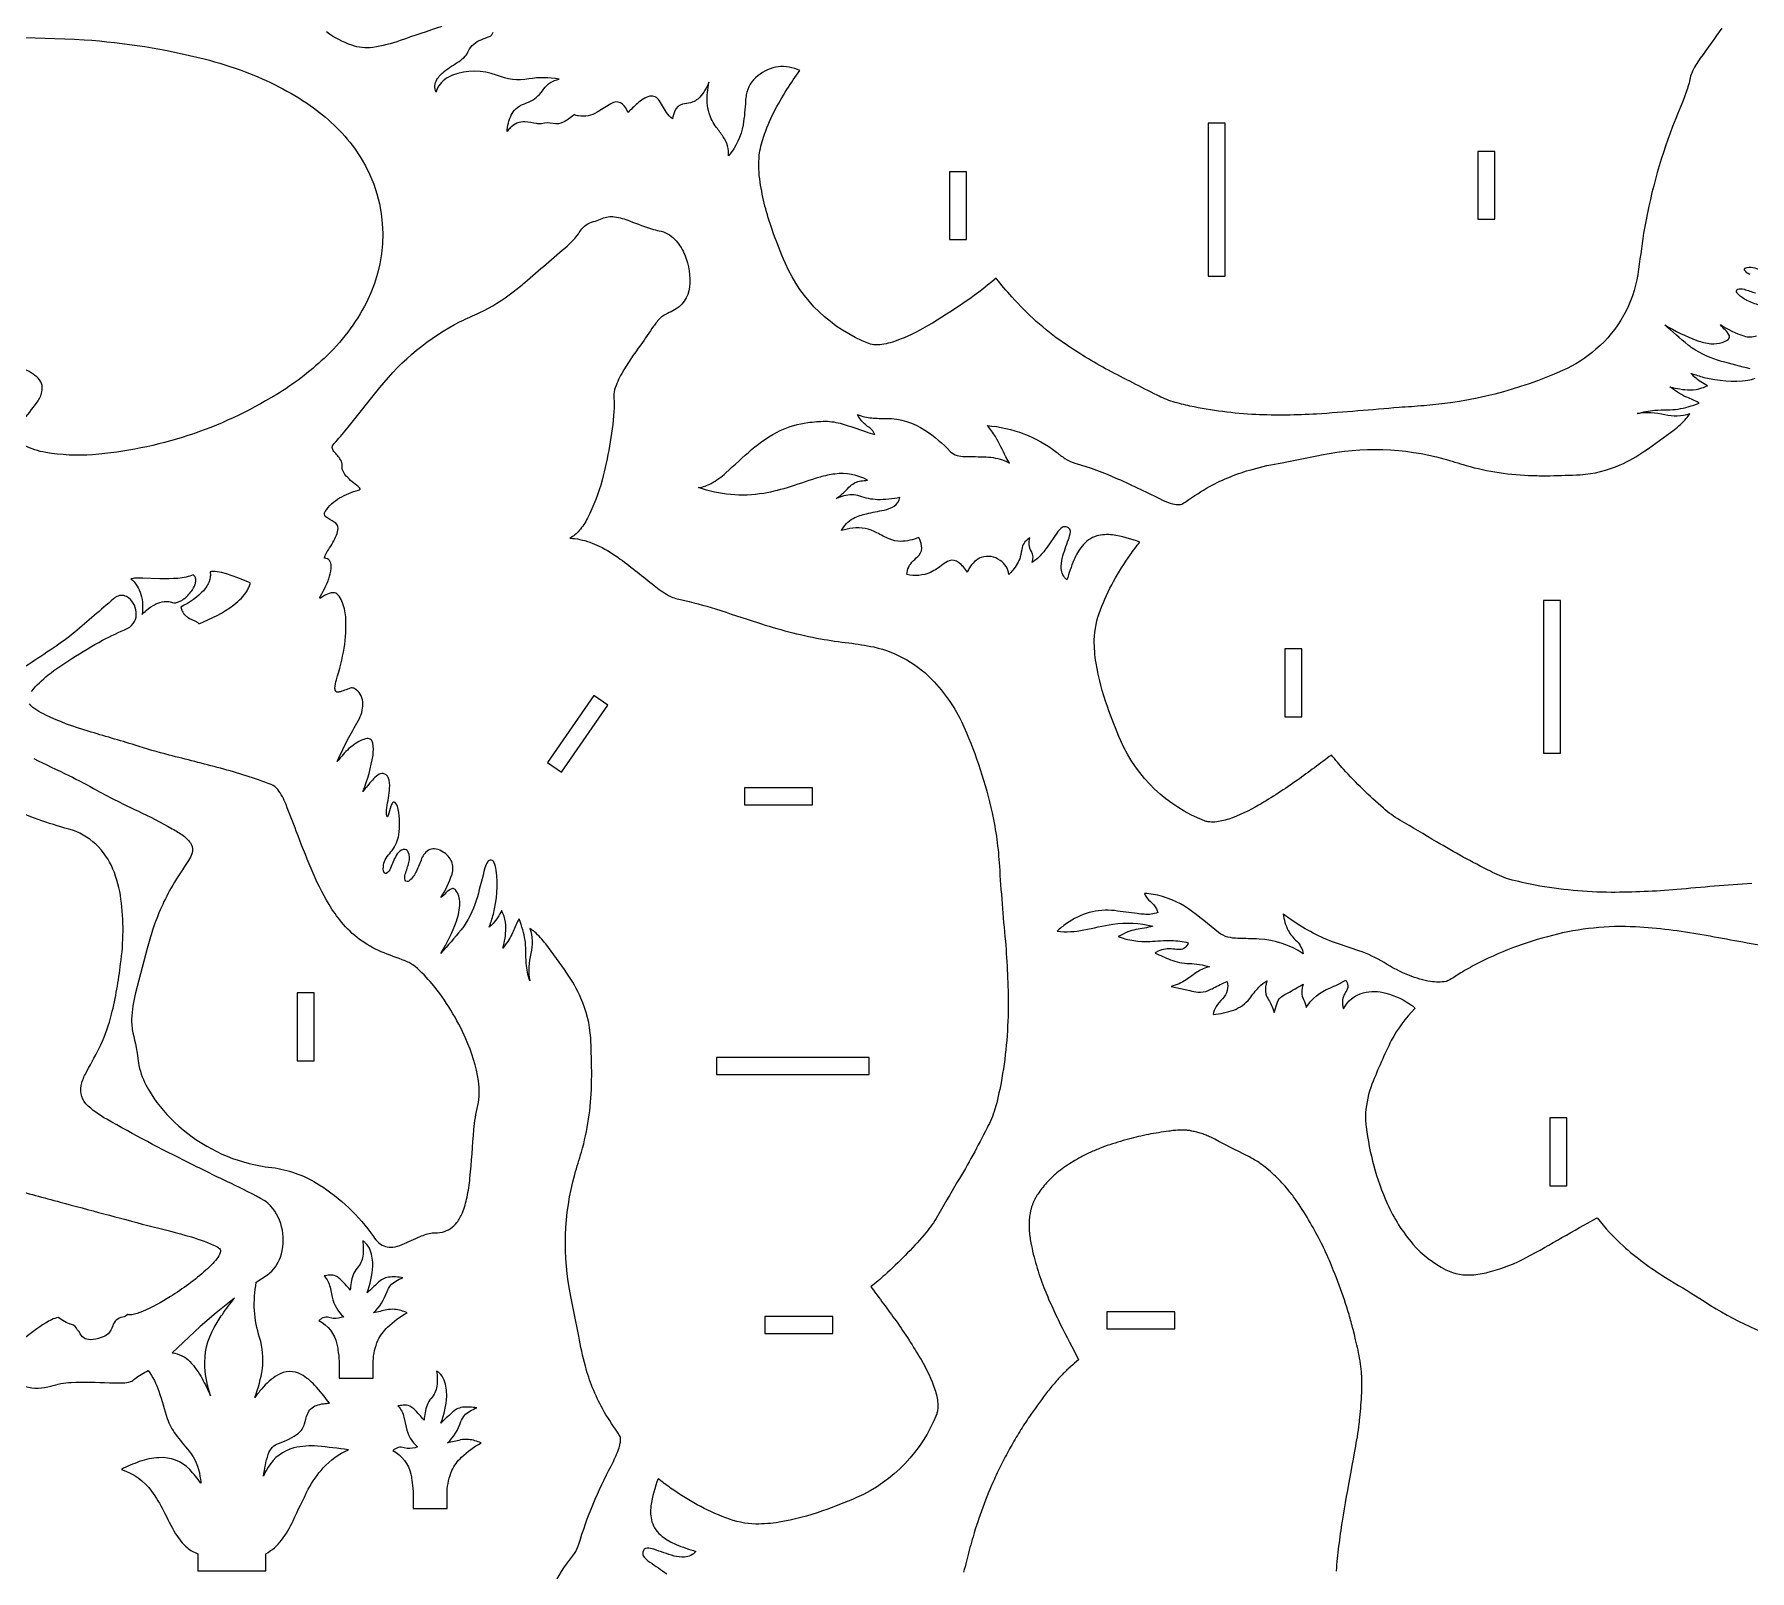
# Model space of a CAD drawing. Extents: x -367 to 392, y -253 to 380.
# Drawn here: x -72.6 to 230.8, y -102.3 to 169.3 of the extents above; entities that cross this region are included whole.
import ezdxf

# ---------------------------------------------------------------- set-up
doc = ezdxf.new("R2010")
doc.units = 0
doc.header["$MEASUREMENT"] = 0
doc.layers.get('0').update_dxf_attribs({"linetype": 'CONTINUOUS'})

msp = doc.modelspace()

# ---------------------------------------------------------------- linework, layer by layer
for points in [[(-0.5, 170.66, 0.003925), (-7.86, 168.16, -0.047624), (-12.68, 166.96, -0.122497), (-16.42, 167.33, -0.073814), (-20.87, 169.68, -0.089923)], [(225.86, 170.36, -0.001808), (222.05, 165.06, 0.048267), (220.53, 162.43, 0.053543), (220.21, 161.3, -0.032799), (219.45, 158.74, -0.001182), (217.16, 152.97, 0.050203), (212.02, 134.09, -0.001096), (210.98, 126.83, -0.179531), (203.6, 113.59, -0.075982), (197.69, 109.84, -0.086689), (173.15, 103.62, -0.006698), (168.79, 103.3, -0.00483), (154.2, 102.14, -0.025308), (143.45, 102.05, -0.039353), (131.8, 103.56, -0.013854), (128.81, 104.31, -0.040061), (125.99, 105.47, -0.00145), (117.39, 109.88, -0.025729), (109.41, 114.75, -0.060129), (100.31, 122.86, -0.015158), (97.54, 126.14, -0.044175), (84.55, 117.24, -0.045913), (79.17, 114.86, -0.079791), (76.18, 114.37, -0.074661), (75.04, 114.59, -0.198744), (60.25, 128.75, -0.010998), (57.9, 134.78, -0.047383), (55.79, 143.16, -0.060687), (55.65, 147.88, -0.057482), (56.39, 151.09, -0.062522), (60.54, 159.53, -0.017087), (62.84, 162.85, 0.300286), (55.38, 161.93, 0.184286), (53.35, 158.57, 0.032509), (53.2, 157.5, -0.028759), (52.79, 153.26, -0.125891), (50.22, 147.77, 0.158118), (49.28, 151.16, 0.012289), (48.07, 152.8, -0.079871), (46.76, 155.33, -0.091742), (46.47, 158.96, -0.025713), (46.73, 160.79, -0.084534), (45.11, 158.14, -0.134701), (43.45, 157.15, -0.016605), (42.08, 156.91, 0.2525), (40.71, 155.76, 0.059575), (40.28, 154.31, -0.07477), (39.25, 155.46), (37.98, 157.51, 0.318047), (36.26, 158.34, 0.115857), (34.1, 157.05, 0.017302), (32.43, 155.45, 0.1015), (31.46, 156.95, 0.282727), (29.88, 157.21, 0.045738), (29.38, 156.99), (26.96, 155.48, -0.18395), (23.67, 154.84, -0.049964), (22.88, 155.08, -0.067609), (20.99, 153.73, -0.167125), (19.2, 153.5, 0.112454), (17.14, 153.47, -0.06006), (16.29, 153.49, 0.031409), (14.17, 153.79, 0.224368), (11.61, 152.75, 0.043079), (11.05, 152.07, -0.093148), (11.78, 154.99, -0.173538), (13.76, 156.87, 0.009954), (15.17, 157.44, 0.132246), (17.53, 159.61, -0.191244), (20.25, 161.32, 0.094208), (14.89, 161.38, -0.15346), (9.2, 162.06, 0.17786), (1.38, 162.03, 0.151126), (-1.03, 160.17, 0.082325), (-1.52, 159.04, -0.241662), (-1.38, 161.26, -0.092711), (-0.08, 162.69, -0.019299), (2.55, 164.48, 0.042738), (3.64, 165.38, 0.082819), (4.22, 166.35, -0.170782), (6.44, 168.32, -0.005428), (7.94, 168.89, 0.234932), (8.56, 169.65, 0.35305)], [(-91.42, 168.16, -0.032685), (-63.73, 168.31, -0.04507), (-42.5, 164.92, -0.023575), (-35.28, 162.66, -0.058692), (-23.76, 156.69, -0.080834), (-15.94, 149.14, -0.283166), (-13.83, 121.89, -0.088092), (-21.33, 111.98, -0.05292), (-29.79, 105.56, -0.118379), (-62.24, 94.95, -0.059823), (-70.55, 95.35, -0.074183), (-74.29, 96.58, -0.043802)], [(17.14, -112.99, -0.138745), (21.57, -101.14, 0.003131), (22.96, -99.28, 0.075431), (23.72, -97.64, -0.049842), (29.5, -83.72, 0.025525), (30.75, -80.89, 0.033711), (31.06, -79.77, 0.046653), (31.1, -78.95, 0.087821), (31.02, -78.61, 0.044113), (30.56, -77.83, -0.023513), (27.91, -73.67, -0.05953), (24.89, -66.16, -0.0271), (23.72, -60.87, 0.007058), (22.32, -53.87, -0.118436), (23.01, -32.25, -0.00786), (24.21, -28.33, 0.061214), (25.97, -16.52, 0.012751), (26, -13.48, 0.00818), (25.84, -8.15, 0.089353), (24.08, -1.08, 0.051449), (21.63, 3.3, 0.005478), (17.9, 8.47, 0.046223), (15.9, 10.6, 0.026547), (15.07, 11.23, -0.139855), (15.26, 6.8, 0.096415), (15.04, 1.94, -0.049384), (14.43, 5.03, -0.020224), (14.37, 7.32, 0.067289), (13.82, 10.97, 0.014824), (13.18, 12.9, 0.05435), (12.84, 12.31, -0.011044), (11.89, 10.15, -0.063442), (10.27, 7.73, 0.065799), (10.85, 11.27, 0.087486), (10.5, 13.38, 0.025091), (10.09, 14.38, -0.067829), (8.56, 12.09, -0.031851), (7.9, 11.45, 0.018936), (8.63, 13.73, 0.088965), (9.14, 21.51, 0.056015), (8.77, 22.82, 0.243935), (8.22, 23.31, 0.265649), (7.64, 23.02, 0.077454), (7.12, 21.92, -0.005669), (5.79, 16.81, -0.069677), (3.45, 11.66, -0.023659), (2.92, 10.95, -0.004465), (-0.65, 6.8, 0.043572), (2.1, 12.5, 0.087449), (2.69, 15.69, 0.146573), (1.94, 18.02, 0.17072), (1.5, 18.27, 0.114481), (1.27, 18.24, 0.107313), (0.24, 17.51, -0.047605), (-0.69, 16.66, 0.066233), (1.31, 20.82, 0.174072), (1.26, 23.05, 0.142602), (-0.26, 24.71, 0.075809), (-1.49, 25.25, 0.288194), (-3.51, 24.49, 0.073331), (-4.07, 23.58, -0.014135), (-4.99, 21.35, -0.085914), (-6.08, 19.78, -0.162564), (-6.64, 19.49, -0.31879), (-6.97, 19.72, -0.128668), (-6.96, 20.82, 0.008326), (-6.31, 22.87, 0.159985), (-6.44, 24.72, 0.216479), (-6.96, 25.16, 0.216479), (-7.63, 25.05, 0.132103), (-8.56, 24.11, 0.032337), (-9.58, 21.86, -0.154521), (-10.32, 20.94, -0.348588), (-10.67, 21.04, -0.119184), (-10.82, 21.4, -0.186766), (-10.15, 23.94, -0.024243), (-9.26, 25.01, 0.13028), (-8.11, 27.79, 0.086554), (-8.19, 32.24, 0.079179), (-8.6, 33.31, 0.209238), (-8.92, 33.56, 0.239226), (-9.19, 33.42, 0.05888), (-9.52, 32.81, 0.019497), (-10, 31.2, -0.098553), (-10.12, 30.94, -0.345791), (-10.18, 30.96, -0.099093), (-10.23, 32.55, 0.019902), (-9.73, 36.04, 0.117088), (-9.97, 37.89, 0.234621), (-10.86, 38.61, 0.197162), (-11.81, 38.33, 0.052412), (-12.78, 37.44, 0.007679), (-14.44, 35.45, 0.055985), (-12.66, 41.87, 0.069328), (-12.69, 43.96, 0.109173), (-12.98, 44.56, 0.235841), (-13.73, 44.77, 0.103218), (-15.78, 43.89, 0.066248), (-17.94, 41.97, 0.015289), (-18.98, 40.72, -0.020164), (-16.96, 44.97, 0.009044), (-15.08, 48.35, 0.140338), (-14.48, 51.28, 0.234832), (-15.93, 53.61, 0.119377), (-16.48, 53.76, -0.00716), (-18.4, 53.06, -0.12957), (-19.07, 53.01, -0.258637), (-19.35, 53.33, -0.074854), (-19.39, 53.66, -0.051564), (-19.13, 55.19, 0.030476), (-17.77, 60.73, 0.060498), (-17.5, 66.28, 0.075638), (-18.18, 69.09, 0.066103), (-18.87, 70.19, 0.193801), (-19.72, 70.56, 0.128838), (-21.01, 70.16, 0.030521), (-21.82, 69.68, -0.149217), (-22.08, 69.59), (-22.09, 69.62, -0.090408), (-21.96, 69.98, 0.059639), (-20.34, 73.46, 0.067073), (-20.06, 75.29, 0.123991), (-20.36, 76.28, 0.247435), (-21.15, 76.64, -0.229764), (-21.24, 76.68, -0.229764), (-21.26, 76.77, -0.072169), (-20.53, 78.16, 0.037646), (-19.13, 80.73, 0.06957), (-18.85, 81.89, 0.294773), (-19.52, 83.06, -0.049), (-21.02, 83.99, -0.359267), (-21.11, 84.94, -0.115064), (-18.6, 87.31, -0.071203), (-15.22, 88.68, 0.145461), (-14.91, 88.88, 0.244545), (-14.93, 88.95, 0.057787), (-15.52, 89.53, -0.060573), (-17.62, 91.44, -0.093434), (-18.09, 92.41, -0.081844), (-18.09, 93.03, 0.152435), (-18.4, 94.06, 0.029721), (-19.57, 95.51, -0.159261), (-19.89, 96.26, -0.174633), (-19.71, 96.72, -0.037045), (-19.25, 97.26, 0.011505), (-17.06, 99.81), (-11.43, 106.83, -0.108072), (2.77, 118.49, -0.008279), (6.21, 120.07, 0.054045), (12.1, 123.72, 0.014517), (14.2, 125.41, -0.001515), (21.72, 131.9, 0.05843), (23.67, 134, -0.028642), (24.25, 134.88, -0.163815), (26.66, 136.26, 0.033968), (27.83, 136.72, -0.138644), (30.04, 137.01, -0.057074), (32.72, 136.28, 0.016952), (36.92, 134.79, 0.010434), (38.3, 134.46, -0.152282), (40.93, 132.76, -0.087984), (42.45, 130.26, -0.123442), (43.32, 124.56, -0.252877), (40.37, 120.38, -0.007399), (39.07, 119.76, 0.058507), (38.14, 119.12, 0.039309), (36.95, 117.66, 0.002906), (34.7, 114.39, 0.03059), (31.31, 109.29, 0.052563), (30.05, 106.42, 0.100821), (29.92, 104.95, -0.042062), (29.95, 102.59, -0.043878), (27.85, 90.46, -0.046566), (25.27, 83.73, -0.052273), (23.81, 81.55, -0.078492), (22.15, 80.18, -0.062905), (23.92, 79.98, -0.062239), (27.35, 78.79, -0.042794), (31.06, 76.52, -0.010901), (37.05, 71.83, 0.039136), (39.58, 70.09, 0.086512), (41.69, 69.36, -0.021386), (47.91, 67.69, -0.003617), (55.33, 65.28, 0.03319), (66.47, 62.42, 0.013674), (71.48, 61.69, -0.018992), (75.89, 60.97, -0.153252), (86.58, 54.79, -0.086144), (91.89, 46.72, -0.04804), (96.82, 31.65, -0.039046), (98.1, 22.23, 0.008145), (99.16, 8.95, -0.020963), (99.66, -2.66, -0.042897), (98.39, -16.1, -0.018722), (97.32, -20.74, -0.048143), (95.92, -24.04, -0.019075), (90.71, -33.54, 0.001035), (86.9, -40.03, -0.043187), (84.79, -42.96, -0.030118), (77.88, -50, -0.012563), (75.38, -52.13, -0.00281), (79.84, -58.17, -0.021316), (84.25, -65.01, -0.047164), (86.71, -70.3, -0.050781), (87.22, -72.73, -0.052075), (87.18, -73.97, -0.04685), (87.01, -74.6, -0.198744), (72.86, -89.39, -0.010935), (66.82, -91.75, -0.041773), (59.13, -93.76, -0.038529), (55.03, -94.08, -0.085425), (49.73, -92.99, -0.063089), (39.96, -87.7, -0.013884), (37.76, -86.05, 0.057371), (36.48, -90.86, 0.097586), (36.66, -93.65, 0.159769), (38.46, -96.25, 0.065779), (40.92, -97.66, 0.029941), (44.45, -98.9, -0.206916), (42.4, -99.9, -0.081775), (40.57, -99.72, -0.016954), (37, -98.53, 0.064515), (35.84, -98.31, 0.399711), (35.07, -99.05, 0.045603), (35.08, -99.67, 0.096194), (36.29, -100.82, -0.015351), (39.29, -102.88, -0.055443)], [(230.81, 126.83, -0.154478), (229.89, 127.57, -0.348708), (229.99, 127.92, -0.119073), (230.36, 128.07, -0.186777), (232.89, 127.4, -0.02424)], [(232.53, 121.32, -0.014116), (230.3, 122.24, -0.085903), (228.73, 123.33, -0.162536), (228.44, 123.89, -0.318767), (228.67, 124.22, -0.128668), (229.78, 124.21, 0.008322), (231.82, 123.56, 0.159989)], [(230.88, 110.13, -0.005662), (225.77, 111.46, -0.069674), (220.62, 113.8, -0.023677), (219.9, 114.34, -0.004547), (215.75, 117.9, 0.041918), (221.46, 115.15, 0.053763), (223.93, 114.58, 0.090467), (225.92, 114.79, 0.074055), (226.95, 115.3, 0.323043), (227.19, 115.98, 0.107249), (226.46, 117.01, -0.047536), (225.61, 117.95, 0.066235), (229.77, 115.95, 0.174076), (232.01, 115.99, 0.165589)], [(-74.81, 100.8, 0.02763), (-72.03, 104.27, 0.092193), (-71.2, 106.07, 0.288349), (-72.14, 108.71, 0.124217), (-74.94, 110.22, 0.045844)], [(231.18, 19.15, 0.008145), (217.91, 18.09, -0.020963), (206.29, 17.59, -0.042897), (192.85, 18.86, -0.018722), (188.21, 19.93, -0.048143), (184.92, 21.33, -0.019075), (175.41, 26.54, 0.001035), (168.92, 30.35, -0.043187), (166, 32.46, -0.030118), (158.95, 39.37, -0.012563), (156.82, 41.87, -0.00281), (150.79, 37.41, -0.021315), (143.94, 33, -0.047162), (138.65, 30.54, -0.050789), (136.22, 30.03, -0.05206), (134.98, 30.07, -0.046857), (134.35, 30.24, -0.198745), (119.56, 44.4, -0.01093), (117.2, 50.43, -0.041772), (115.19, 58.12, -0.038529), (114.88, 62.22, -0.085426), (115.96, 67.52, -0.063091), (121.26, 77.29, -0.013883), (122.91, 79.49, 0.057374), (118.09, 80.77, 0.097611), (115.31, 80.59, 0.159709), (112.71, 78.79, 0.065673), (111.29, 76.33, 0.031548), (110.05, 72.81, -0.212601), (109.05, 74.86, -0.076499), (109.22, 76.63, -0.024331), (110.33, 79.96, 0.045374), (110.65, 81.31, 0.426261), (109.91, 82.18, 0.045597), (109.28, 82.17, 0.091521), (108.23, 81.1), (106.53, 78.59, -0.05877), (104.82, 76.6, -0.040797), (103.91, 75.92, 0.228724), (103.76, 77.87, -0.208803), (103.47, 80.24, 0.204624), (102.13, 78.54, -0.016988), (101.8, 76.9, -0.107421), (100.46, 74.53, -0.022471), (99.79, 73.8, 0.218705), (98.22, 76.28, 0.242788), (94.9, 76.79, 0.171212), (92.83, 74.96, 0.03426), (92.44, 74.21, 0.081277), (90.88, 75.92, 0.257911), (89.22, 76.2, 0.078076), (88.09, 75.55, -0.053308), (85.94, 74.16, -0.165221), (81.72, 73.79, -0.181195), (82.86, 76.21, 0.021516), (83.92, 77.22, 0.230596), (84.35, 78.86, 0.065119), (83.87, 80.34, -0.102309), (80.63, 79.64, -0.09166), (78.62, 80.06, -0.02435), (76.45, 81.15, 0.15666), (72.17, 81.96, 0.053699), (70.21, 81.53, -0.165936), (72.24, 83.69, -0.068075), (74.63, 84.53, -0.004735), (77.7, 85.16, 0.086735), (79.5, 85.84, 0.20593), (80.52, 87.39, -0.057828), (76.53, 87, -0.079949), (73.42, 87.65, 0.148824), (70.61, 87.68, 0.024726), (69.22, 87.23, 0.067012), (70.72, 88.4, -0.012767), (71.77, 89.46, -0.142006), (73.59, 90.32, -0.037827), (74.77, 90.44, 0.165969), (69, 91.54, 0.039609), (66.38, 91, 0.008306), (61.13, 89.29, -0.030814), (56.43, 88.12, -0.124758), (44.89, 89.14, 0.102561), (47.14, 89.88, 0.056959), (49.74, 91.75, -0.005461), (54.29, 95.87, -0.063263), (59.36, 99.24, -0.079246), (64.22, 100.64, -0.027955), (67.32, 100.87, -0.072759), (70.3, 100.4, -0.014972), (74.4, 99.03, 0.011768), (76.05, 98.51, 0.164846), (74.79, 99.97, -0.068303), (73.42, 101.34, -0.044931), (73.03, 102.05, 0.076653), (75.54, 101.45, 0.025143), (78.14, 101.37, -0.148872), (84.94, 99.32, -0.057644), (89.41, 95.52, 0.136902), (90.61, 94.83, 0.059335), (91.99, 94.63, -0.010068), (95.75, 94.57, -0.084223), (99.07, 93.89, -0.030098), (99.89, 93.49), (99.24, 94.57, 0.018211), (97.39, 98.15, 0.051838), (95.96, 100.11, -0.143391), (108.18, 95.42, 0.015732), (109.68, 94.29, 0.078371), (111.47, 93.48, -0.034724), (118.99, 90.72, -0.013947), (126.92, 86.95, 0.042721), (128.74, 86.28, 0.067123), (130.01, 86.15, 0.074243), (130.34, 86.23, 0.05009), (131.12, 86.69, -0.024201), (135.28, 89.34, -0.059496), (142.79, 92.36, -0.027114), (148.08, 93.54, 0.00707), (155.08, 94.94, -0.118436), (176.7, 94.24, -0.00786), (180.62, 93.04, 0.061213), (192.43, 91.28, 0.012752), (195.47, 91.25, 0.00818), (200.81, 91.42, 0.089353), (207.87, 93.17, 0.051449), (212.25, 95.62, 0.005478), (217.42, 99.35, 0.046223), (219.55, 101.35, 0.026547), (220.18, 102.19, -0.139855), (215.76, 101.99, 0.096415), (210.89, 102.22, -0.049385), (213.98, 102.82, -0.020223), (216.27, 102.88, 0.067295), (219.92, 103.43, 0.014774), (221.85, 104.07, 0.044139), (221.5, 104.3, 0.009954), (219.43, 105.21, -0.071673), (216.68, 106.98, 0.066243), (220.22, 106.4, 0.087484), (222.33, 106.75, 0.025089), (223.33, 107.16, -0.067829), (221.04, 108.69, -0.031851), (220.4, 109.35, 0.018936), (222.68, 108.62, 0.088966), (230.46, 108.12, 0.05601), (231.77, 108.48, 0.243836)], [(-73.06, 53.11, -0.0556), (-70.1, 56.02, -0.030559), (-65.92, 58.93, -0.016237), (-60.48, 62.16, -0.021217), (-56.05, 64.27, 0.311182), (-54.54, 67.1, 0.252688), (-56.26, 69.88, 0.271322), (-58.18, 69.75, 0.039668), (-58.54, 69.48, -0.000799), (-65.41, 63.58, -0.020858), (-69.2, 60.78, -0.002371), (-78.16, 54.86, 0.013297)], [(-72.65, 41.23, 0.002365), (-66.46, 38.26, -0.017758), (-61.46, 35.6, 0.013843), (-54.28, 31.99, -0.018799), (-48.16, 28.83, -0.012103), (-46.22, 27.65, -0.089513), (-44.8, 26.1, -0.222177), (-44.71, 24.4, -0.054054), (-45.27, 23.22, 0.014394), (-48.09, 18.85, 0.055203), (-51.64, 10.91, 0.011763), (-52.59, 7.69), (-54.65, -0.15, 0.050413), (-55.35, -4.82, 0.056514), (-55.13, -7.22, -0.028333), (-54.15, -12.52, 0.079755), (-52.82, -16.42, 0.076158), (-48.48, -22.31, 0.136497), (-34.58, -30.34, 0.034232), (-29.98, -31.13, -0.10269), (-22.21, -34.08, -0.099507), (-12.6, -43.21, 0.054189), (-11.61, -44.37, 0.214463), (-9.17, -45.1, 0.075476), (-7.51, -44.67, 0.005584), (-4.32, -43.25, -0.07178), (-2.18, -42.61, 0.046839), (-0.39, -42.45, 0.176212), (2.16, -40.78, 0.075602), (3.14, -39.05, 0.046443), (3.97, -36.31, 0.027252), (4.48, -32.9, 0.005702), (5.16, -24.31, -0.035125), (5.87, -20.11, 0.090069), (5.98, -15.75, 0.06898), (3.74, -8.3, 0.068717), (-2.18, 1.41, 0.039769), (-5.21, 4.46, 0.075512), (-6.97, 5.49, -0.004503), (-11.2, 7.1, -0.125054), (-18.23, 12.34, -0.038275), (-20.42, 15.44, -0.036786), (-23.62, 21.8, -0.009838), (-26.23, 28.44, 0.003198), (-28.05, 33.13, 0.065239), (-29.52, 35.8, 0.141225), (-30.68, 36.65, 0.027894), (-39.63, 39.52, 0.001515), (-48.74, 41.87, -0.0137), (-54.74, 43.61, 0.003085), (-63.03, 46.07, -0.039903), (-70.54, 48.93, -0.016897), (-72.12, 49.78, -0.079079), (-73.42, 50.91, -0.25982)], [(-74.12, -69.74, 0.144851), (-69.64, -69.69, -0.064584), (-66.05, -69.04, -0.02396), (-59.28, -69.1, 0.010942), (-56.92, -69.12, 0.055962), (-55.53, -68.88, 0.07914), (-54.78, -68.4, -0.052165), (-52.44, -66.94, -0.084155), (-50.53, -70.59, -0.008025), (-49.04, -75.44, 0.088695), (-47.57, -78.2, 0.010388), (-45.19, -81.17, -0.131415), (-43.26, -85.6, -0.022618), (-43.11, -86.84, 0.034035), (-45.08, -84.42, 0.222365), (-50.53, -82.34, 0.077202), (-53.99, -83.04, 0.033489), (-57.17, -84.41, -0.16024), (-51.81, -88.28, -0.042213), (-49.72, -91.71, 0.016691), (-47.58, -95.77, 0.072661), (-45.54, -98.23, 0.093343), (-43.62, -99.31), (-43.62, -102.31), (-31.62, -102.31), (-31.62, -99.31, 0.105285), (-28.83, -96.9, 0.055213), (-26.79, -93.51, -0.012702), (-24.11, -87.93, -0.058325), (-21.48, -84.14, -0.104148), (-17.02, -80.94, 0.010933), (-22.47, -80.3, 0.073772), (-26.64, -80.6, 0.198337), (-31.22, -84.04, 0.042453), (-32.02, -85.6, -0.04715), (-31.2, -81.78, -0.093243), (-30.45, -80.5, -0.117228), (-29.22, -79.75, 0.084754), (-25.84, -78.01, 0.147592), (-24.76, -76.37, -0.010356), (-24.27, -74.66, -0.233312), (-22.66, -73.09, -0.05193), (-21.43, -72.79, -0.010674), (-20.38, -72.71, 0.024877), (-22.99, -69.5, 0.07386), (-25.35, -67.64, 0.268812), (-29.55, -67.75, 0.086636), (-32.35, -70.17, 0.012602), (-33.59, -71.69, 0.05932), (-32.22, -66.6, 0.106272), (-32.72, -61.11, -0.054463), (-33.64, -56.3, -0.057709), (-33.31, -51.32), (-31.31, -49.99, 0.158148), (-29.05, -46.87, 0.271021), (-30.79, -37.8, 0.06059), (-31.81, -36.92, 0.020769), (-37.83, -33.84, -0.006683), (-45.24, -30.2, -0.015473), (-59.75, -22.52, -0.06454), (-63.43, -19.81, -0.24301), (-64.17, -16.09, -0.05394), (-63.27, -14.04, 0.012238), (-60.81, -9.34, 0.051078), (-58.9, -3.95, 0.033761), (-57.31, 4.97, 0.07051), (-57.23, 16.41, 0.064), (-58.66, 21.72, 0.09958), (-61.67, 26.09, 0.120594), (-66.48, 28.78, -0.038351), (-77.12, 32.59, 0.054843)], [(233.94, 7.98, -0.000542), (222.34, 10.1, 0.029527), (210.59, 11.49, 0.075245), (195.9, 9.99, 0.059143), (182.06, 4.71, 0.014741), (179.38, 3.17, -0.008216), (177.49, 1.99, -0.073357), (177.1, 1.85, -0.090315), (174.35, 1.84, -0.05967), (170.6, 2.9, -0.047653), (166.14, 5.17, 0.052238), (161.68, 7.27, -0.002306), (157.54, 8.67, -0.066468), (149.87, 12.63, -0.009731), (148.26, 13.77, 0.075674), (149.16, 10.87, 0.086057), (150.7, 8.96, -0.150846), (151.83, 6.74, 0.13428), (144.03, 9.34, 0.004116), (140.28, 9.44, -0.038767), (138.51, 9.67, -0.097376), (136.86, 10.5, 0.01714), (131.55, 14.67, 0.108074), (125.31, 17.24, 0.026603), (123.77, 17.41, 0.181342), (124.8, 15.98, -0.088756), (125.88, 14.68, -0.049923), (126.14, 14.01, -0.105506), (123.71, 13.71, -0.02449), (122.48, 13.83, 0.002437), (118.48, 14.36, 0.187304), (109.95, 12.06, 0.033424), (108.3, 10.71, 0.075821), (113.03, 10.95, -0.010713), (118.16, 11.95, -0.100749), (125.22, 11.6, -0.023208), (122.25, 11.01, 0.055407), (120.84, 10.61, 0.016735), (119.11, 9.77, 0.100305), (124.71, 8.91, -0.020285), (128.53, 9.09, -0.054868), (131.51, 8.7, -0.127164), (130.9, 7.77, -0.155265), (130.03, 7.47, -0.042266), (128.79, 7.57, 0.136045), (126.17, 7.19, 0.044675), (125.63, 6.87, 0.015221), (128.35, 5.69, 0.081343), (131.65, 5.01, -0.067786), (135.28, 4.44, 0.090804), (133.11, 3.52, 0.012449), (131.14, 2.15, -0.097633), (128.49, 0.97), (131.75, 0.22, 0.02432), (133.21, -0.04, 0.122411), (135.02, 0.25, 0.033681), (135.95, 0.69, -0.017239), (138.39, 1.85, -0.1182), (138.39, 0.24, -0.100556), (137.58, -1.2, 0.039369), (136.43, -2.6, 0.09971), (135.91, -3.98, 0.065085), (139.55, -3.21, 0.13038), (142.36, -1.19, -0.026532), (143.99, 0.84, -0.069909), (145.44, 1.98, 0.137772), (145.2, -0.27, 0.059571), (145.42, -0.89, -0.032504), (146.45, -2.91, -0.030661), (146.69, -3.67), (147.27, -1.84, -0.17415), (148.1, -0.75, 0.001615), (151.82, 1.34, 0.06923), (151.58, -0.09, 0.116422), (151.9, -1.37, -0.087205), (152.33, -2.74, -0.151257), (156.54, 0.68, 0.037241), (159.34, 2.08, -0.100703), (159.71, 1.09, -0.182424), (159.32, -0.07, 0.190192), (158.8, -2.26, 0.04589), (158.95, -3.01, -0.223597), (162.45, -0.18, -0.13255), (166.45, -0.22, -0.085249), (171.16, -2.45, -0.058072), (171.57, -2.87, -0.330324), (171.57, -2.93, 0.069332), (167.4, -8.6, 0.019577), (163.99, -16.29, 0.070486), (162.86, -21.36, 0.050355), (162.97, -23.83, 0.074491), (166.68, -37.42, 0.070879), (171.24, -44.6, 0.092875), (177.04, -49.13, 0.137869), (181.99, -49.99, 0.045287), (184.92, -49.45, 0.059458), (191.36, -46.91, 0.005917), (197.59, -43.44, -0.003183), (203.8, -39.93, 0.049474), (208.39, -44.89, 0.044023), (215.9, -50.48, 0.002318), (221.98, -54.18, 0.153583), (255.87, -64.42, 0.027756)], [(-76.71, -34.76, 0.006146), (-67.99, -37.16, 0.000421), (-52.49, -41.29, -0.010892), (-44.78, -43.32, -0.032951), (-40.3, -45.01, -0.085529), (-39.69, -45.52, -0.233583), (-39.67, -46.09, -0.096698), (-40.3, -47.21, -0.048428), (-42.2, -49.18, -0.044512), (-48.5, -53.85, -0.041707), (-53.43, -56.51, -0.052969), (-55.3, -57.07, -0.092075), (-56.03, -57.03, -0.155289), (-56.95, -57.51, 0.119259), (-58.06, -58, 0.131194), (-58.7, -59.03, -0.10661), (-59.51, -60.45, -0.124074), (-60.74, -61.11, -0.072134), (-62.67, -61.49, -0.135686), (-63.82, -61.17, -0.12044), (-64.59, -60.14, 0.188777), (-64.92, -59.81, 0.213734), (-66, -58.77, -0.09507), (-68.34, -57.54, 0.08914), (-70.57, -58.54, 0.078884), (-77.92, -64.85, 0.061034)]]:
    msp.add_lwpolyline(points, format="xyb")
for points in [[(138.02, 153.54), (135.02, 153.54), (135.02, 126.54), (138.02, 126.54)], [(185.69, 148.58), (182.69, 148.58), (182.69, 136.58), (185.69, 136.58)], [(92.28, 144.98), (89.28, 144.98), (89.28, 132.98), (92.28, 132.98)], [(-44.44, 73.74), (-44.74, 73.61), (-45.05, 73.5), (-45.38, 73.41), (-45.72, 73.32), (-46.07, 73.25), (-46.44, 73.19), (-47.19, 73.1), (-47.97, 73.05), (-48.77, 73.02), (-50.38, 73.04), (-53.36, 73.14), (-53.99, 73.14), (-54.57, 73.12), (-54.83, 73.11), (-55.07, 73.08), (-55.28, 73.04), (-55.39, 73.02), (-55.48, 73), (-55.36, 72.9), (-55.25, 72.8), (-55.13, 72.7), (-55.02, 72.58), (-54.91, 72.46), (-54.8, 72.33), (-54.58, 72.05), (-54.38, 71.74), (-54.18, 71.41), (-54.01, 71.05), (-53.85, 70.67), (-53.71, 70.26), (-53.59, 69.82), (-53.5, 69.36), (-53.43, 68.88), (-53.4, 68.37), (-53.4, 67.83), (-53.43, 67.27), (-53.5, 66.69), (-53.34, 66.88), (-53.17, 67.06), (-52.98, 67.24), (-52.79, 67.42), (-52.39, 67.75), (-51.96, 68.05), (-51.54, 68.32), (-51.33, 68.44), (-51.12, 68.54), (-50.92, 68.64), (-50.73, 68.72), (-50.55, 68.78), (-50.38, 68.83), (-49.93, 68.93), (-49.57, 69), (-49.42, 69.02), (-49.28, 69.02), (-49.15, 69.02), (-49.03, 69.02), (-48.91, 69), (-48.79, 68.98), (-48.54, 68.93), (-47.89, 68.76), (-47.72, 68.78), (-47.55, 68.8), (-47.39, 68.84), (-47.23, 68.88), (-47.07, 68.94), (-46.92, 68.99), (-46.77, 69.06), (-46.63, 69.13), (-46.49, 69.21), (-46.35, 69.29), (-46.22, 69.37), (-46.09, 69.46), (-45.85, 69.65), (-45.62, 69.86), (-45.41, 70.07), (-45.21, 70.28), (-45.04, 70.49), (-44.88, 70.7), (-44.73, 70.91), (-44.61, 71.1), (-44.41, 71.44), (-44.26, 71.74), (-44.19, 71.9), (-44.13, 72.05), (-44.08, 72.21), (-44.05, 72.36), (-44.03, 72.44), (-44.02, 72.51), (-44.01, 72.59), (-44, 72.66), (-44, 72.74), (-44, 72.81), (-44, 72.88), (-44.01, 72.96), (-44.02, 73.03), (-44.04, 73.1), (-44.06, 73.17), (-44.08, 73.24), (-44.11, 73.3), (-44.14, 73.37), (-44.18, 73.43), (-44.22, 73.5), (-44.27, 73.56), (-44.32, 73.62), (-44.38, 73.68)], [(-46.66, 68.03), (-46.61, 67.83), (-46.54, 67.64), (-46.47, 67.46), (-46.4, 67.3), (-46.31, 67.14), (-46.22, 67), (-46.13, 66.87), (-46.03, 66.74), (-45.92, 66.63), (-45.81, 66.52), (-45.7, 66.42), (-45.59, 66.33), (-45.47, 66.25), (-45.35, 66.17), (-45.11, 66.02), (-44.17, 65.57), (-43.96, 65.46), (-43.86, 65.4), (-43.77, 65.34), (-43.68, 65.28), (-43.6, 65.22), (-43.56, 65.18), (-43.52, 65.15), (-43.49, 65.11), (-43.46, 65.07), (-42.73, 65.36), (-41.61, 65.86), (-40.23, 66.55), (-39.48, 66.96), (-38.73, 67.41), (-37.98, 67.9), (-37.26, 68.43), (-36.57, 69), (-36.25, 69.3), (-35.95, 69.6), (-35.66, 69.92), (-35.39, 70.24), (-35.15, 70.57), (-34.94, 70.9), (-34.84, 71.07), (-34.75, 71.24), (-34.66, 71.42), (-34.59, 71.59), (-34.52, 71.77), (-34.46, 71.95), (-34.41, 72.13), (-34.37, 72.31), (-36.57, 73.18), (-38.56, 73.87), (-39.44, 74.11), (-39.84, 74.2), (-40.23, 74.26), (-40.58, 74.3), (-40.75, 74.31), (-40.91, 74.31), (-41.06, 74.3), (-41.2, 74.29), (-41.34, 74.26), (-41.41, 74.25), (-41.47, 74.23), (-41.45, 74.13), (-41.44, 74.02), (-41.43, 73.92), (-41.42, 73.82), (-41.42, 73.71), (-41.42, 73.61), (-41.44, 73.4), (-41.47, 73.19), (-41.51, 72.98), (-41.57, 72.77), (-41.64, 72.56), (-41.72, 72.35), (-41.82, 72.14), (-41.93, 71.94), (-42.05, 71.73), (-42.19, 71.53), (-42.33, 71.32), (-42.49, 71.12), (-42.66, 70.92), (-43.03, 70.52), (-43.45, 70.13), (-43.9, 69.76), (-44.39, 69.39), (-44.91, 69.03), (-45.46, 68.68), (-46.05, 68.35)], [(197.33, 69.19), (194.33, 69.19), (194.33, 42.19), (197.33, 42.19)], [(151.58, 60.63), (148.58, 60.63), (148.58, 48.63), (151.58, 48.63)], [(26.41, 52.4), (18.19, 40.57), (20.66, 38.86), (28.87, 50.69)], [(53.03, 36.05), (53.03, 33.05), (65.03, 33.05), (65.03, 36.05)], [(-26.09, -12.19), (-23.09, -12.19), (-23.09, -0.19), (-26.09, -0.19)], [(48.06, -11.62), (48.06, -14.62), (75.06, -14.62), (75.06, -11.62)], [(198.45, -22.27), (195.45, -22.27), (195.45, -34.27), (198.45, -34.27)], [(56.62, -57.37), (56.62, -60.37), (68.62, -60.37), (68.62, -57.37)], [(129.1, -59.57), (129.1, -56.57), (117.1, -56.57), (117.1, -59.57)]]:
    msp.add_lwpolyline(points, close=True)
msp.add_lwpolyline([(157.72, -102.37), (157.76, -101.82), (157.8, -101.26), (157.85, -100.71), (157.91, -100.16), (157.96, -99.61), (158.02, -99.06), (158.08, -98.51), (158.15, -97.96), (158.22, -97.41), (158.29, -96.86), (158.36, -96.31), (158.44, -95.76), (158.52, -95.21), (158.6, -94.67), (158.68, -94.12), (158.76, -93.57), (158.94, -92.48), (159.12, -91.38), (159.31, -90.29), (159.5, -89.2), (159.69, -88.11), (159.89, -87.02), (160.29, -84.84), (160.49, -83.71), (160.71, -82.58), (160.92, -81.46), (161.02, -80.89), (161.12, -80.33), (161.22, -79.76), (161.32, -79.2), (161.41, -78.63), (161.5, -78.06), (161.58, -77.5), (161.65, -76.93), (161.72, -76.36), (161.76, -76.07), (161.79, -75.79), (161.84, -75.25), (161.9, -74.7), (161.95, -74.16), (162, -73.61), (162.04, -73.07), (162.08, -72.52), (162.12, -71.98), (162.15, -71.43), (162.18, -70.88), (162.19, -70.61), (162.19, -70.34), (162.2, -70.06), (162.2, -69.79), (162.2, -69.52), (162.2, -69.24), (162.2, -68.97), (162.2, -68.7), (162.19, -68.42), (162.18, -68.15), (162.17, -67.88), (162.15, -67.6), (162.13, -67.33), (162.11, -67.06), (162.09, -66.82), (162.07, -66.59), (162.04, -66.36), (162.01, -66.12), (161.98, -65.89), (161.95, -65.66), (161.92, -65.42), (161.88, -65.19), (161.84, -64.96), (161.8, -64.73), (161.72, -64.26), (161.63, -63.8), (161.53, -63.34), (161.43, -62.88), (161.32, -62.42), (161.21, -61.96), (161.1, -61.5), (160.88, -60.59), (160.65, -59.67), (160.56, -59.34), (160.48, -59.01), (160.39, -58.68), (160.3, -58.35), (160.21, -58.02), (160.12, -57.69), (160.02, -57.37), (159.93, -57.04), (159.73, -56.38), (159.52, -55.73), (159.31, -55.08), (159.1, -54.43), (158.87, -53.78), (158.65, -53.14), (158.41, -52.49), (158.18, -51.85), (157.94, -51.21), (157.7, -50.57), (157.45, -49.93), (157.2, -49.3), (157.02, -48.84), (156.83, -48.38), (156.64, -47.92), (156.45, -47.47), (156.25, -47.01), (156.05, -46.56), (155.85, -46.11), (155.64, -45.66), (155.43, -45.21), (155.21, -44.77), (154.99, -44.33), (154.77, -43.88), (154.54, -43.44), (154.31, -43.01), (154.08, -42.57), (153.84, -42.14), (153.58, -41.67), (153.31, -41.21), (153.04, -40.74), (152.77, -40.28), (152.5, -39.82), (152.22, -39.36), (151.94, -38.9), (151.65, -38.45), (151.36, -38), (151.06, -37.55), (150.91, -37.33), (150.76, -37.11), (150.61, -36.89), (150.45, -36.67), (150.29, -36.45), (150.13, -36.24), (149.97, -36.02), (149.81, -35.81), (149.65, -35.6), (149.48, -35.39), (149.31, -35.18), (149.14, -34.97), (148.88, -34.66), (148.61, -34.36), (148.34, -34.05), (148.07, -33.75), (147.79, -33.46), (147.51, -33.16), (147.23, -32.88), (146.94, -32.59), (146.64, -32.31), (146.34, -32.04), (146.04, -31.77), (145.73, -31.5), (145.42, -31.24), (145.11, -30.98), (144.79, -30.73), (144.46, -30.49), (144.24, -30.32), (144.01, -30.17), (143.77, -30.01), (143.53, -29.87), (143.3, -29.72), (143.05, -29.58), (142.81, -29.45), (142.56, -29.31), (142.32, -29.18), (142.07, -29.05), (141.57, -28.8), (141.07, -28.55), (140.57, -28.3), (139.44, -27.72), (138.87, -27.44), (138.3, -27.15), (136.89, -26.42), (136.18, -26.06), (135.47, -25.7), (135.27, -25.6), (135.07, -25.51), (134.87, -25.42), (134.67, -25.34), (134.47, -25.26), (134.26, -25.18), (134.05, -25.11), (133.84, -25.04), (133.63, -24.98), (133.42, -24.92), (133.21, -24.86), (133, -24.8), (132.79, -24.75), (132.57, -24.7), (132.36, -24.65), (132.14, -24.6), (132.01, -24.58), (131.89, -24.56), (131.76, -24.53), (131.63, -24.52), (131.5, -24.5), (131.37, -24.48), (131.25, -24.47), (131.12, -24.46), (130.99, -24.45), (130.86, -24.45), (130.6, -24.44), (130.35, -24.43), (130.09, -24.44), (129.83, -24.45), (129.57, -24.46), (129.32, -24.48), (129.06, -24.5), (128.8, -24.53), (128.55, -24.56), (128.29, -24.59), (128.04, -24.63), (127.59, -24.69), (127.14, -24.75), (126.7, -24.82), (126.25, -24.89), (125.8, -24.97), (125.36, -25.04), (124.91, -25.12), (124.47, -25.21), (124.03, -25.29), (123.58, -25.39), (123.14, -25.48), (122.7, -25.58), (122.26, -25.68), (121.83, -25.79), (121.39, -25.9), (120.95, -26.02), (120.48, -26.16), (120, -26.29), (119.53, -26.43), (119.05, -26.57), (118.58, -26.72), (118.11, -26.87), (117.64, -27.02), (117.17, -27.18), (116.7, -27.35), (116.24, -27.52), (115.78, -27.7), (115.55, -27.79), (115.32, -27.88), (115.09, -27.97), (114.86, -28.07), (114.63, -28.17), (114.41, -28.27), (114.18, -28.37), (113.96, -28.47), (113.74, -28.58), (113.51, -28.69), (113.17, -28.86), (112.82, -29.04), (112.48, -29.22), (112.14, -29.41), (111.8, -29.6), (111.46, -29.79), (111.13, -29.99), (110.8, -30.19), (110.47, -30.4), (110.15, -30.61), (109.83, -30.83), (109.51, -31.06), (109.2, -31.28), (108.89, -31.52), (108.58, -31.76), (108.28, -32), (108.04, -32.21), (107.8, -32.42), (107.56, -32.63), (107.33, -32.85), (107.11, -33.07), (106.88, -33.3), (106.67, -33.53), (106.45, -33.76), (106.24, -34), (106.03, -34.24), (105.83, -34.49), (105.63, -34.74), (105.44, -34.99), (105.25, -35.25), (105.06, -35.5), (104.88, -35.76), (104.81, -35.87), (104.73, -35.98), (104.66, -36.09), (104.6, -36.21), (104.53, -36.32), (104.47, -36.43), (104.4, -36.55), (104.34, -36.67), (104.29, -36.78), (104.23, -36.9), (104.17, -37.02), (104.12, -37.14), (104.07, -37.26), (104.02, -37.38), (103.97, -37.5), (103.93, -37.63), (103.89, -37.75), (103.84, -37.87), (103.8, -38), (103.77, -38.13), (103.73, -38.25), (103.7, -38.38), (103.66, -38.5), (103.63, -38.63), (103.6, -38.76), (103.58, -38.89), (103.55, -39.02), (103.53, -39.15), (103.49, -39.41), (103.45, -39.67), (103.42, -39.96), (103.39, -40.25), (103.37, -40.55), (103.36, -40.84), (103.36, -41.13), (103.36, -41.43), (103.36, -41.72), (103.38, -42.02), (103.39, -42.31), (103.42, -42.6), (103.45, -42.9), (103.48, -43.19), (103.52, -43.48), (103.56, -43.77), (103.61, -44.06), (103.67, -44.35), (103.77, -44.86), (103.87, -45.36), (103.98, -45.86), (104.1, -46.37), (104.23, -46.87), (104.36, -47.36), (104.49, -47.86), (104.64, -48.36), (104.78, -48.85), (104.94, -49.34), (105.1, -49.83), (105.26, -50.32), (105.43, -50.81), (105.6, -51.29), (105.78, -51.78), (105.97, -52.26), (106.13, -52.67), (106.3, -53.08), (106.47, -53.49), (106.64, -53.9), (106.81, -54.31), (106.99, -54.71), (107.17, -55.12), (107.35, -55.52), (107.53, -55.93), (107.72, -56.33), (107.91, -56.73), (108.1, -57.13), (108.29, -57.53), (108.48, -57.93), (108.87, -58.72), (109.27, -59.52), (109.67, -60.31), (110.07, -61.1), (110.48, -61.89), (111.3, -63.46), (112.11, -65.03), (111.76, -65.32), (111.41, -65.61), (111.07, -65.91), (110.72, -66.21), (110.39, -66.52), (110.22, -66.68), (110.05, -66.83), (109.89, -66.99), (109.72, -67.15), (109.56, -67.31), (109.4, -67.47), (109.19, -67.69), (108.99, -67.91), (108.78, -68.13), (108.58, -68.35), (108.37, -68.58), (108.17, -68.8), (107.98, -69.03), (107.78, -69.26), (107.58, -69.49), (107.39, -69.72), (107.2, -69.95), (107.01, -70.19), (106.82, -70.42), (106.63, -70.66), (106.26, -71.13), (105.89, -71.61), (105.53, -72.1), (105.17, -72.58), (104.82, -73.07), (104.46, -73.56), (104.12, -74.06), (103.77, -74.55), (103.43, -75.05), (103.21, -75.38), (102.99, -75.71), (102.77, -76.04), (102.55, -76.37), (102.33, -76.71), (102.12, -77.04), (101.91, -77.38), (101.7, -77.71), (101.49, -78.05), (101.29, -78.39), (101.08, -78.73), (100.88, -79.08), (100.68, -79.42), (100.48, -79.76), (100.28, -80.11), (100.09, -80.45), (99.89, -80.8), (99.7, -81.15), (99.51, -81.5), (99.33, -81.85), (99.14, -82.2), (98.96, -82.55), (98.77, -82.91), (98.59, -83.26), (98.42, -83.62), (98.24, -83.97), (98.06, -84.33), (97.89, -84.69), (97.72, -85.04), (97.55, -85.4), (97.38, -85.76), (97.22, -86.13), (96.94, -86.74), (96.67, -87.36), (96.4, -87.99), (96.14, -88.61), (95.88, -89.24), (95.63, -89.87), (95.39, -90.51), (95.15, -91.14), (94.92, -91.78), (94.69, -92.42), (94.47, -93.06), (94.26, -93.7), (94.05, -94.35), (93.84, -95), (93.65, -95.65), (93.45, -96.3), (93.31, -96.78), (93.17, -97.26), (93.04, -97.74), (92.9, -98.22), (92.77, -98.7), (92.64, -99.19), (92.51, -99.67), (92.39, -100.15), (92.26, -100.64), (92.14, -101.12), (92.02, -101.61), (91.9, -102.1), (91.78, -102.58)])
for points in [[(-18.64, -68.3), (-12.64, -68.3), (-12.64, -65.3, -0.090549), (-11.79, -61.61, -0.093385), (-10.1, -59.26, -0.064919), (-6.62, -56.72, 0.07327), (-8.85, -56.12, 0.07207), (-10.25, -56.21, 0.005783), (-12.56, -56.74, 0.123911), (-10.19, -52.97, -0.184966), (-8.62, -51.12, -0.039036), (-7.4, -50.54, 0.075561), (-9.93, -50.43, 0.153549), (-11.82, -51.43, 0.003489), (-13.72, -53.21, 0.081362), (-12.71, -48.48, 0.091996), (-13.15, -45.65, 0.110457), (-14.03, -44.34, 0.061375), (-14.48, -44.02, -0.051974), (-14.45, -46.7, -0.158753), (-15.48, -48.86, 0.133981), (-16.54, -51.37, 0.02712), (-16.69, -52.71, 0.024975), (-18.54, -50.72, 0.056066), (-19.24, -50.23, 0.151507), (-20.38, -50.07, 0.011613), (-21.33, -50.2, -0.141205), (-20.26, -52.19), (-19.89, -53.96, 0.158802), (-17.85, -57.43, -0.113769), (-19.7, -57.71), (-20.74, -57.49, 0.176275), (-21.75, -57.76, 0.030081), (-22.22, -58.09, -0.222578), (-19.06, -62.25, -0.024043), (-18.87, -63.25, -0.016694), (-18.64, -65.3)], [(-37.16, -54.12), (-40.41, -56.72), (-43.21, -59.17), (-48.16, -63.82, -0.176686), (-45.05, -65.36, -0.070342), (-42.9, -68.36, -0.019372), (-41.4, -71.4, -0.058978), (-42.4, -66.34, -0.145471), (-40.76, -59.34, -0.027806), (-39.31, -57, -0.011486)], [(-5.56, -91.3), (0.44, -91.3), (0.44, -88.3, -0.090549), (1.29, -84.61, -0.093385), (2.98, -82.26, -0.064919), (6.46, -79.72, 0.07327), (4.22, -79.12, 0.07207), (2.82, -79.21, 0.005783), (0.52, -79.74, 0.123911), (2.88, -75.97, -0.184966), (4.46, -74.12, -0.039036), (5.68, -73.54, 0.075561), (3.14, -73.43, 0.153549), (1.25, -74.43, 0.003489), (-0.65, -76.21, 0.081362), (0.36, -71.48, 0.091996), (-0.08, -68.65, 0.110457), (-0.96, -67.34, 0.061375), (-1.41, -67.02, -0.051974), (-1.37, -69.7, -0.158753), (-2.4, -71.86, 0.133981), (-3.47, -74.38, 0.02712), (-3.62, -75.71, 0.024975), (-5.46, -73.72, 0.056066), (-6.16, -73.23, 0.151507), (-7.31, -73.07, 0.011613), (-8.26, -73.2, -0.141205), (-7.19, -75.19), (-6.82, -76.96, 0.158802), (-4.77, -80.43, -0.113769), (-6.63, -80.71), (-7.66, -80.49, 0.176275), (-8.67, -80.76, 0.030081), (-9.15, -81.09, -0.222578), (-5.99, -85.25, -0.024043), (-5.79, -86.25, -0.016694), (-5.56, -88.3)]]:
    msp.add_lwpolyline(points, format="xyb", close=True)

doc.saveas('drawing.dxf')
